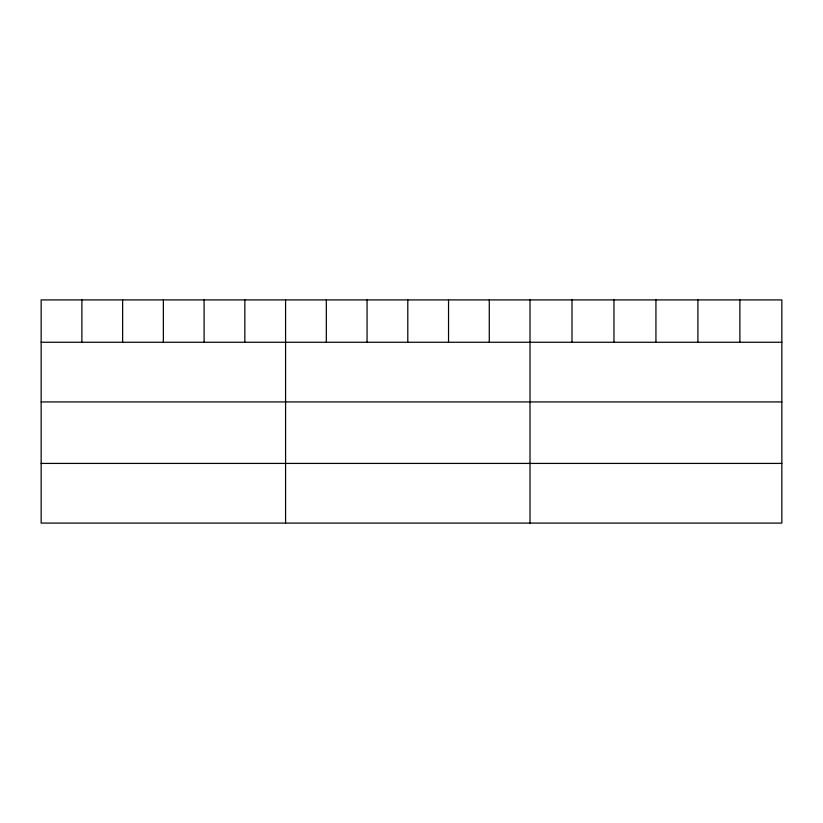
<?xml version="1.0" encoding="UTF-8"?>
<svg xmlns="http://www.w3.org/2000/svg" width="823" height="823" viewBox="0 0 823 823"><rect width="100%" height="100%" fill="white"/><g stroke="black" fill="none" stroke-linecap="round" stroke-linejoin="round"><path stroke-width="1.23" d="M781.85 342.265L781.85 523.089L41.15 523.089L41.15 299.911L781.85 299.911L781.85 342.265L41.15 342.265M41.15 401.933L781.85 401.933M41.15 463.421L781.85 463.421M739.877 299.911L739.877 342.265M697.904 299.911L697.904 342.265M655.931 299.911L655.931 342.265M613.958 299.911L613.958 342.265M571.985 299.911L571.985 342.265M530.012 299.911L530.012 523.089M489.274 299.911L489.274 342.265M448.535 299.911L448.535 342.265M407.796 299.911L407.796 342.265M367.058 299.911L367.058 342.265M326.32 299.911L326.32 342.265M285.581 299.911L285.581 523.089M244.843 299.911L244.843 342.265M204.104 299.911L204.104 342.265M163.366 299.911L163.366 342.265M122.627 299.911L122.627 342.265M81.888 299.911L81.888 342.265"/></g></svg>
